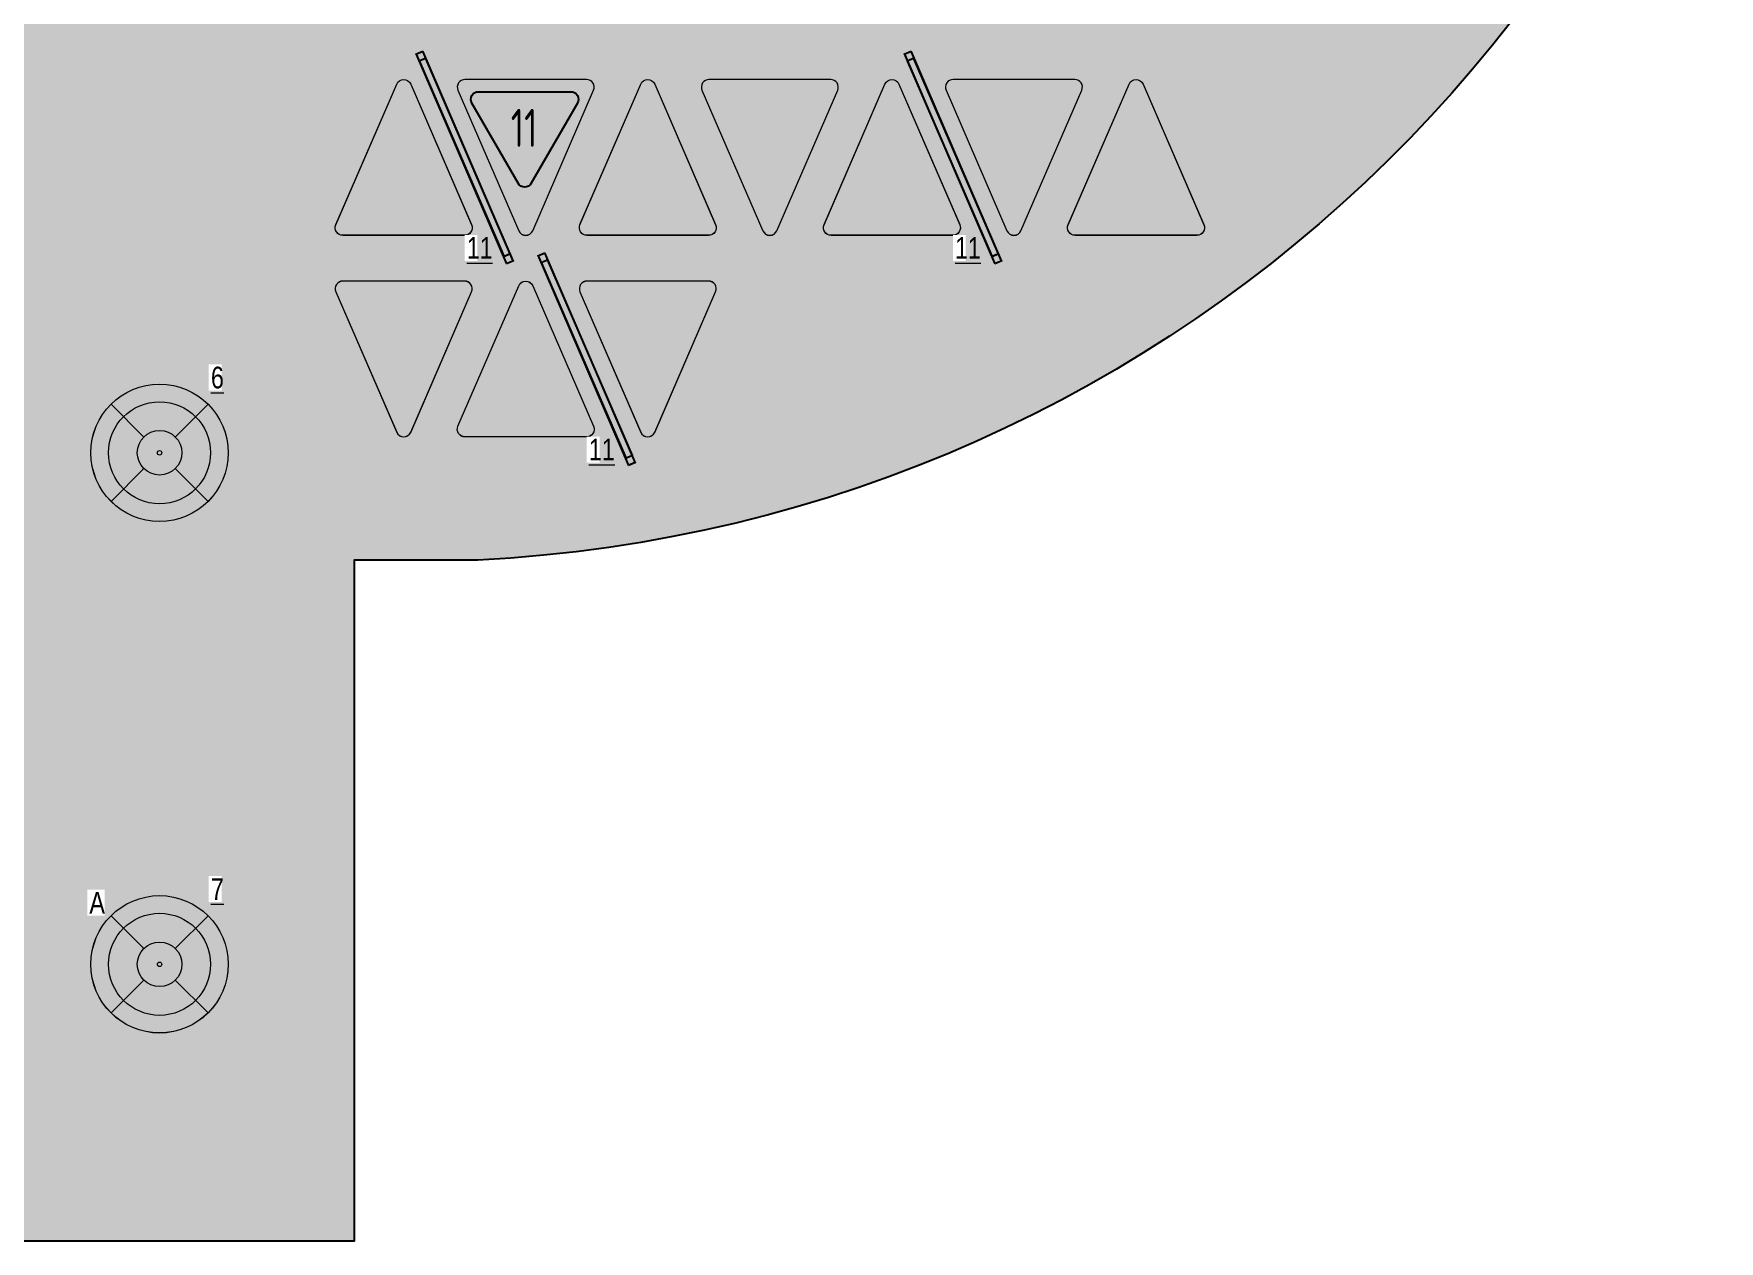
# Model space of a CAD drawing. Header units: millimetres. Extents: x -510890 to 418982, y -118257 to 141350.
# Drawn here: x -64646 to -53598, y 101907 to 109817 of the extents above; entities that cross this region are included whole.
import ezdxf

# ---------------------------------------------------------------- set-up
doc = ezdxf.new("R2010")
doc.units = ezdxf.units.MM
for name, color, linetype, lineweight in [('_ЭОМ_ОБЩ_Освещение_текст тип светильника', 172, 'Continuous', 50), ('_ЭОМ_светильник А', 1, 'Continuous', 35), ('_ЭОМ_светильник Р', 4, 'Continuous', 35), ('АР_Потолки_Штриховка', 252, 'Continuous', 0)]:
    doc.layers.add(name, color=color, linetype=linetype, lineweight=lineweight)
doc.layers.add('RAL 9010', color=7, linetype='Continuous')
doc.layers.add('X-ref Light', color=250, linetype='Continuous')
for name, color, linetype, lineweight, true_color in [('АР_Потолок_RAL 095 85 40', 7, 'Continuous', 5, 0xddc87a), ('АР_Потолок_RAL 100 70 20', 7, 'Continuous', 5, 0xb3ac85), ('АР_Потолок_Покраска', 7, 'Continuous', 5, 0x007399)]:
    doc.layers.add(name, color=color, linetype=linetype, lineweight=lineweight, true_color=true_color)
doc.layers.get('X-ref Light').off()
doc.styles.add('ISOCPEUR', font='isocpeur.ttf', dxfattribs={"height": 799.9999999999999})
doc.styles.add('ГОСТ', font='cad.shx', dxfattribs={"width": 0.8})

# ---------------------------------------------------------------- blocks, each defined once
blk = doc.blocks.new('A$C4757d704')
at = {"true_color": 0xf8f6b0, "transparency": 33554687}
h = blk.add_hatch(color=51, dxfattribs=at)
h.dxf.hatch_style = 1
h.paths.add_polyline_path([(213.8624240825741, 686.4852035840837), (131.8888672508434, 768.4587604158228, 0.198841386224367), (0.1738138333512325, 450.347627666637, 0.1989833504630757), (132.0626810841545, 132.06268108414), (213.8624240825695, 213.8624240825578, -0.1989123673796465), (115.9790415045762, 450.1738138333185, -0.1989123673796514)])
edge = h.paths.add_edge_path()
edge.add_arc((450.1738138333512, 450.1738138333185), 334.194772328775, 135.0000000000014, 180)
edge.add_arc((450.1738138333512, 450.1738138333185), 334.194772328775, 180, 224.9999999999975)
edge.add_line((213.8624240825695, 213.8624240825578), (346.9345847065837, 346.9345847065766))
edge.add_ellipse((450.1738138333512, 450.1738138333185), major_axis=(-146.0023180000051, 0), ratio=0.9999999999999303, start_angle=315.0000000000051, end_angle=404.9999999999949, ccw=False)
edge.add_line((346.9345847065838, 553.4130429600605), (213.8624240825741, 686.4852035840837))
edge = h.paths.add_edge_path()
edge.add_line((213.8624240825741, 686.4852035840837), (346.9345847065837, 553.4130429600605))
edge.add_ellipse((450.1738138333512, 450.1738138333185), major_axis=(-146.0023180000051, 0), ratio=0.9999999999999303, start_angle=225.000000000002, end_angle=315.0000000000051, ccw=False)
edge.add_line((553.4130429601197, 553.4130429600615), (686.4852035841284, 686.4852035840837))
edge.add_arc((450.1738138333512, 450.1738138333185), 334.1947723287751, 44.99999999999855, 135.0000000000014)
h.paths.add_polyline_path([(131.8888672508434, 768.4587604158228), (213.8624240825741, 686.4852035840837, -0.4142135623731099), (686.4852035841284, 686.4852035840837), (768.4587604158592, 768.4587604158228, 0.4143735626423198)])
h.paths.add_polyline_path([(768.4587604158592, 768.4587604158228), (686.4852035841284, 686.4852035840837, -0.1989123673796514), (784.3685861621262, 450.1738138333185, -0.1989123673796514), (686.4852035841284, 213.8624240825533), (768.2849465825407, 132.0626810841327, 0.1989833504630816), (900.1738138333512, 450.347627666637, 0.198841386224367)])
edge = h.paths.add_edge_path()
edge.add_line((686.4852035841284, 686.4852035840837), (553.4130429601175, 553.4130429600593))
edge.add_ellipse((450.1738138333512, 450.1738138333185), major_axis=(-146.0023180000051, 0), ratio=0.9999999999999303, start_angle=495.000000000005, end_angle=585.000000000002, ccw=False)
edge.add_line((553.4130429601188, 346.9345847065764), (686.4852035841284, 213.8624240825533))
edge.add_arc((450.1738138333512, 450.1738138333185), 334.194772328775, 315.0000000000014, 360)
edge.add_arc((450.1738138333513, 450.1738138333185), 334.194772328775, 0, 44.99999999999856)
edge = h.paths.add_edge_path()
edge.add_ellipse((450.1738138333512, 450.1738138333185), major_axis=(-146.0023180000051, 0), ratio=0.9999999999999303, start_angle=404.9999999999949, end_angle=495.000000000005, ccw=False)
edge.add_line((346.9345847065837, 346.9345847065765), (213.8624240825695, 213.8624240825578))
edge.add_arc((450.1738138333512, 450.1738138333185), 334.194772328775, 224.9999999999975, 315.0000000000014)
edge.add_line((686.4852035841284, 213.8624240825533), (553.4130429601188, 346.9345847065764))
h.paths.add_polyline_path([(768.2849465825407, 132.0626810841327), (686.4852035841284, 213.8624240825533, -0.4142135623731155), (213.8624240825695, 213.8624240825578), (132.0626810841545, 132.06268108414, 0.4140535802038305)])
edge = h.paths.add_edge_path()
edge.add_ellipse((450.1738138333512, 450.1738138333185), major_axis=(-146.0023180000051, 0), ratio=0.9999999999999303, start_angle=495.000000000005, end_angle=585.0000000000019)
edge.add_ellipse((450.1738138333512, 450.1738138333185), major_axis=(-146.0023180000051, 0), ratio=0.9999999999999303, start_angle=225.000000000002, end_angle=315.0000000000051)
edge.add_ellipse((450.1738138333512, 450.1738138333185), major_axis=(-146.0023180000051, 0), ratio=0.9999999999999303, start_angle=315.0000000000051, end_angle=404.9999999999948)
edge.add_ellipse((450.1738138333512, 450.1738138333185), major_axis=(-146.0023180000051, 0), ratio=0.9999999999999303, start_angle=404.9999999999948, end_angle=495.000000000005)
edge = h.paths.add_edge_path(flags=0)
edge.add_ellipse((450.1738138333512, 450.1738138333185), major_axis=(-14.60023180000948, 0), ratio=0.999999999998702, start_angle=0, end_angle=360)
edge = h.paths.add_edge_path(flags=16)
edge.add_ellipse((450.1738138333512, 450.1738138333185), major_axis=(-14.60023180000948, 0), ratio=0.999999999998702, start_angle=0, end_angle=360)
at = {"layer": 'АР_Потолки_Штриховка', "color": 18, "ltscale": 100, "true_color": 0x000000}
for points in [[(131.8528573591811, 768.4947703074849), (346.9345847065761, 553.4130429600682)], [(768.4947703075213, 768.4947703074849), (553.4130429601264, 553.4130429600682)], [(346.9345847065761, 346.9345847065688), (131.8528573591811, 131.8528573591666)], [(553.4130429601264, 346.9345847065688), (768.4947703075213, 131.852857359152)]]:
    blk.add_lwpolyline(points, dxfattribs=at)
for centre, radius in [((450.1738138333512, 450.347627666637), 450), ((450.1738138333512, 450.1738138333185), 334.194772328775)]:
    blk.add_circle(centre, radius, dxfattribs=at)
for major_axis, ratio, start_param, end_param in [((-146.0023180000051, 0), 0.9999999999999303, 3.926990816987276, 10.21017612416686), ((-146.0023180000051, 0), 0.9999999999999303, 3.926990816987276, 10.21017612416686), ((-14.60023180000948, 0), 0.999999999998702, 3.926990816987891, 10.21017612416748)]:
    blk.add_ellipse((450.1738138333512, 450.1738138333185), major_axis=major_axis, ratio=ratio, start_param=start_param, end_param=end_param, dxfattribs=at)
blk = doc.blocks.new('светильник школа коридор')
at = {"color": 0, "linetype": 'ByBlock', "lineweight": -2}
for points in [[(-318.3209564741701, 318.3209564741665), (-103.2392291267752, 103.2392291267497)], [(318.3209564741701, 318.3209564741665), (103.2392291267752, 103.2392291267497)], [(-103.2392291267752, -103.2392291267497), (-318.3209564741701, -318.3209564741519)], [(103.2392291267752, -103.2392291267497), (318.3209564741701, -318.3209564741665)]]:
    blk.add_lwpolyline(points, dxfattribs=at)
blk.add_circle((0, 0), 334.194772328775, dxfattribs=at)
for major_axis, ratio, start_param, end_param in [((-450.1738138333509, 0), 0.999999999999928, 3.926990816987278, 10.21017612416686), ((-146.0023180000051, 0), 0.9999999999999303, 3.926990816987276, 10.21017612416686), ((-146.0023180000051, 0), 0.9999999999999303, 3.926990816987276, 10.21017612416686), ((-14.60023180000948, 0), 0.999999999998702, 3.926990816987891, 10.21017612416748)]:
    blk.add_ellipse((0, 0), major_axis=major_axis, ratio=ratio, start_param=start_param, end_param=end_param, dxfattribs=at)
blk = doc.blocks.new('RVE-PLS5070-1500-P')
at = {"color": 0, "linetype": 'ByBlock', "lineweight": -2, "ltscale": 40}
for points in [[(750, -25), (-750, -25), (-750, 25), (750, 25)], [(745, -20), (-745, -20), (-745, 20), (745, 20)]]:
    blk.add_lwpolyline(points, close=True, dxfattribs=at)
blk = doc.blocks.new('A$Cf5012a0c')
at = {"layer": 'АР_Потолки_Штриховка', "color": 18, "lineweight": 18, "ltscale": 100, "true_color": 0x000000}
for points in [[(11221.35030366993, -7075.663588322175), (10664.88366510486, -5791.006088293565), (10619.00333025074, -5810.880565322412), (11175.4699688158, -7095.538065351022)], [(11214.77482225513, -7073.063002503884), (10662.28307916736, -5797.581569589151), (10625.57881166553, -5813.481151140702), (11178.0705547533, -7088.962584055436)], [(14421.35030366993, -7075.663588322175), (13864.88366510486, -5791.006088293565), (13819.00333025074, -5810.880565322412), (14375.4699688158, -7095.538065351022)], [(14414.77482225513, -7073.063002503884), (13862.28307916736, -5797.581569589151), (13825.57881166553, -5813.481151140702), (14378.0705547533, -7088.962584055436)], [(12021.35030366993, -8396.414127565396), (11464.88366510486, -7111.756627536786), (11419.00333025074, -7131.631104565633), (11975.4699688158, -8416.288604594243)], [(12014.77482225513, -8393.813541747106), (11462.28307916736, -7118.332108832372), (11425.57881166553, -7134.231690383924), (11978.0705547533, -8409.713123298658)]]:
    blk.add_lwpolyline(points, close=True, dxfattribs=at)
for points in [[(10964.90677549457, -6883.77286944486, -0.5396909000634912), (10919.02643968677, -6953.647346473706), (10121.32366373157, -6953.647346473706, -0.5396909000634947), (10075.44332887745, -6883.77286944486), (10474.29471685505, -5963.022330261243, -0.6566107861974896), (10566.05538751697, -5963.022330261243), (10964.90677549457, -6883.77286944486)], [(11764.90677549457, -6002.771284199727, 0.5396909000634912), (11719.02643968677, -5932.89680717088), (10921.32366373157, -5932.89680717088, 0.5396909000634947), (10875.44332887745, -6002.771284199727), (11274.29471685505, -6923.521823502553, 0.6566107861974896), (11366.05538751697, -6923.521823502553), (11764.90677549457, -6002.771284199727)], [(12564.90677549457, -6883.77286944486, -0.5396909000634912), (12519.02643968677, -6953.647346473706), (11721.32366373157, -6953.647346473706, -0.5396909000634947), (11675.44332887745, -6883.77286944486), (12074.29471685505, -5963.022330261243, -0.6566107861974896), (12166.05538751697, -5963.022330261243), (12564.90677549457, -6883.77286944486)], [(13364.90677549457, -6002.771284199727, 0.5396909000634912), (13319.02643968677, -5932.89680717088), (12521.32366373157, -5932.89680717088, 0.5396909000634947), (12475.44332887745, -6002.771284199727), (12874.29471685505, -6923.521823502553, 0.6566107861974896), (12966.05538751697, -6923.521823502553), (13364.90677549457, -6002.771284199727)], [(14164.90677549457, -6883.77286944486, -0.5396909000634912), (14119.02643968677, -6953.647346473706), (13321.32366373157, -6953.647346473706, -0.5396909000634947), (13275.44332887745, -6883.77286944486), (13674.29471685505, -5963.022330261243, -0.6566107861974896), (13766.05538751697, -5963.022330261243), (14164.90677549457, -6883.77286944486)], [(14964.90677549457, -6002.771284199727, 0.5396909000634912), (14919.02643968677, -5932.89680717088), (14121.32366373157, -5932.89680717088, 0.5396909000634947), (14075.44332887745, -6002.771284199727), (14474.29471685505, -6923.521823502553, 0.6566107861974896), (14566.05538751697, -6923.521823502553), (14964.90677549457, -6002.771284199727)], [(15764.90677549457, -6883.77286944486, -0.5396909000634912), (15719.02643968677, -6953.647346473706), (14921.32366373157, -6953.647346473706, -0.5396909000634947), (14875.44332887745, -6883.77286944486), (15274.29471685505, -5963.022330261243, -0.6566107861974896), (15366.05538751697, -5963.022330261243), (15764.90677549457, -6883.77286944486)], [(10964.90677549457, -7323.521823383344, 0.5396909000634912), (10919.02643968677, -7253.647346473706), (10121.32366373157, -7253.647346473706, 0.5396909000634947), (10075.44332887745, -7323.521823383344), (10474.29471685505, -8244.27236268617, 0.6566107861974896), (10566.05538751697, -8244.27236268617), (10964.90677549457, -7323.521823383344)], [(11764.90677549457, -8204.523408747686, -0.5396909000634912), (11719.02643968677, -8274.397885776532), (10921.32366373157, -8274.397885776532, -0.5396909000634947), (10875.44332887745, -8204.523408747686), (11274.29471685505, -7283.77286944486, -0.6566107861974896), (11366.05538751697, -7283.77286944486), (11764.90677549457, -8204.523408747686)], [(12564.90677549457, -7323.521823383344, 0.5396909000634912), (12519.02643968677, -7253.647346473706), (11721.32366373157, -7253.647346473706, 0.5396909000634947), (11675.44332887745, -7323.521823383344), (12074.29471685505, -8244.27236268617, 0.6566107861974896), (12166.05538751697, -8244.27236268617), (12564.90677549457, -7323.521823383344)]]:
    blk.add_lwpolyline(points, format="xyb", dxfattribs=at)
at = {"layer": '_ЭОМ_светильник Р', "color": 18, "lineweight": 18, "ltscale": 100, "true_color": 0x000000, "rotation": 293.3109098092323}
for p in [(10920.17681696033, -6443.272076822293), (14120.17681696033, -6443.272076822293), (11720.17681696033, -7764.022616065515)]:
    blk.add_blockref('RVE-PLS5070-1500-P', p, dxfattribs=at)
at = {"layer": '_ЭОМ_светильник Р', "color": 18, "lineweight": 18, "ltscale": 100, "true_color": 0x000000}
blk.add_blockref('светильник школа коридор', (8920.173813833331, -8378.021354094148), dxfattribs=at)
at = {"layer": 'X-ref Light', "color": 18, "linetype": 'ByBlock', "lineweight": 18, "ltscale": 40, "true_color": 0x000000}
for p in [(8470, -8828.195167927479), (8470, -12179.40370956511)]:
    blk.add_blockref('A$C4757d704', p, dxfattribs=at)
at = {"layer": '_ЭОМ_ОБЩ_Освещение_текст тип светильника', "color": 18, "lineweight": 18, "ltscale": 40, "true_color": 0x000000, "char_height": 142.1875, "width": 55.871829552576, "attachment_point": 1, "style": 'ГОСТ', "bg_fill": 3, "box_fill_scale": 1.1, "bg_fill_color": 256, "bg_fill_transparency": 0}
for s, insert in [('{\\L11}', (10933.89741448849, -6965.172184552182)), ('{\\L11}', (14133.89741448849, -6965.172184552182)), ('{\\L6}', (9256.830264539632, -7813.831801823399)), ('{\\L11}', (11733.89741448849, -8285.922723795404))]:
    blk.add_mtext(s, dxfattribs=dict(at, insert=insert))
at = {"layer": '_ЭОМ_светильник А', "color": 18, "lineweight": 18, "ltscale": 100, "true_color": 0x000000, "insert": (8460.386277720507, -11254.3885500711, 4.999999999999952e-09), "char_height": 142.1875, "width": 86.04374658316377, "attachment_point": 1, "style": 'ГОСТ', "bg_fill": 3, "box_fill_scale": 1.1, "bg_fill_color": 256, "bg_fill_transparency": 0}
blk.add_mtext('А', dxfattribs=at)
at = {"layer": '_ЭОМ_светильник А', "color": 18, "lineweight": 18, "ltscale": 100, "true_color": 0x000000}
blk.add_blockref('светильник школа коридор', (8920.173813833331, -11729.22989573178), dxfattribs=at)
at = {"layer": '_ЭОМ_ОБЩ_Освещение_текст тип светильника', "color": 18, "lineweight": 18, "ltscale": 40, "true_color": 0x000000, "insert": (9256.830264539632, -11165.04034346103), "char_height": 142.1875, "width": 55.871829552576, "attachment_point": 1, "style": 'ГОСТ', "bg_fill": 3, "box_fill_scale": 1.1, "bg_fill_color": 256, "bg_fill_transparency": 0}
blk.add_mtext('{\\L7}', dxfattribs=at)

msp = doc.modelspace()

# ---------------------------------------------------------------- hatches: boundary and pattern name
at = {"layer": 'RAL 9010', "ltscale": 100, "true_color": 0xe1be89}
h = msp.add_hatch(color=31, dxfattribs=at)
h.dxf.hatch_style = 1
h.paths.add_polyline_path([(-62174.93872545763, 109487.5547780518, 0.6566107861821062), (-62266.6993961187, 109487.5547780518), (-62665.55078418433, 108566.804238665, 0.5396909000704397), (-62619.67044902113, 108496.9297618384), (-61821.96767303203, 108496.9297618384, 0.539690900070439), (-61776.08733758154, 108566.8042391026)])
h = msp.add_hatch(color=31, dxfattribs=at)
h.dxf.hatch_style = 1
h.paths.add_polyline_path([(-59866.69939611963, 108527.0552848107, 0.6566107862158973), (-59774.93872545669, 108527.0552848107), (-59376.0873375806, 109447.8058238792, 0.5396909000551949), (-59421.96767303203, 109517.6803011412), (-60219.67044902113, 109517.6803011412, 0.5396909000551949), (-60265.55078418527, 109447.8058243168)])
h = msp.add_hatch(color=31, dxfattribs=at)
h.dxf.hatch_style = 1
h.paths.add_polyline_path([(-57374.93872545763, 109487.5547780518, 0.6566107861821062), (-57466.6993961187, 109487.5547780518), (-57865.55078418433, 108566.804238665, 0.5396909000704397), (-57819.67044902113, 108496.9297618384), (-57021.96767303203, 108496.9297618384, 0.539690900070439), (-56976.08733758154, 108566.8042391026)])
h = msp.add_hatch(color=31, dxfattribs=at)
h.dxf.hatch_style = 1
h.paths.add_polyline_path([(-61374.93872545669, 108166.8042388661, 0.6566107862158973), (-61466.69939611963, 108166.8042388661), (-61865.55078418527, 107246.05369936, 0.5396909000551949), (-61819.67044902113, 107176.1792225356), (-61021.96767303203, 107176.1792225356, 0.5396909000551945), (-60976.0873375806, 107246.0536997976)])
at = {"layer": 'АР_Потолки_Штриховка', "ltscale": 100, "true_color": 0xf8f6b0}
h = msp.add_hatch(color=51, dxfattribs=at)
h.dxf.hatch_style = 1
h.paths.add_polyline_path([(-61526.23800943852, 108377.5059971923), (-62078.71103380681, 109652.9955387229), (-62115.41530130864, 109637.0959571714), (-61562.94227694035, 108361.6064155216)])
h = msp.add_hatch(color=51, dxfattribs=at)
h.dxf.hatch_style = 1
h.paths.add_polyline_path([(-58326.23800943852, 108377.5059971923), (-58878.71103380681, 109652.9955387229), (-58915.41530130864, 109637.0959571714), (-58362.94227694035, 108361.6064155216)])
h = msp.add_hatch(color=51, dxfattribs=at)
h.dxf.hatch_style = 1
h.paths.add_polyline_path([(-60726.23800943852, 107056.7554579491), (-61278.71103380681, 108332.2449994797), (-61315.41530130864, 108316.3454179282), (-60762.94227694035, 107040.8558762784)])
at = {"layer": 'АР_Потолок_RAL 095 85 40', "transparency": 33554687}
h = msp.add_hatch(color=256, dxfattribs=at)
h.dxf.hatch_style = 1
h.paths.add_polyline_path([(-60574.93872545763, 109487.5547780518, 0.6566107861821062), (-60666.6993961187, 109487.5547780518), (-61065.55078418433, 108566.804238665, 0.5396909000704397), (-61019.67044902113, 108496.9297618384), (-60221.96767303203, 108496.9297618384, 0.539690900070439), (-60176.08733758154, 108566.8042391026)])
h = msp.add_hatch(color=256, dxfattribs=at)
h.dxf.hatch_style = 1
h.paths.add_polyline_path([(-57776.0873375806, 109447.8058238792, 0.539690900055195), (-57821.96767303203, 109517.6803011412), (-58619.67044902113, 109517.6803011412, 0.5396909000551948), (-58665.55078418527, 109447.8058243168), (-58266.69939611963, 108527.0552848107, 0.6566107862158973), (-58174.93872545669, 108527.0552848107)])
h = msp.add_hatch(color=256, dxfattribs=at)
h.dxf.hatch_style = 1
h.paths.add_polyline_path([(-62266.69939611963, 107206.3047456271, 0.6566107862158973), (-62174.93872545669, 107206.3047456271), (-61776.08733759615, 108127.0552846597, 0.5396909000551943), (-61821.96767299289, 108196.9297618384), (-62619.67044906027, 108196.9297618384, 0.5396909000551955), (-62665.55078416971, 108127.0552850972)])
at = {"layer": 'АР_Потолок_RAL 100 70 20', "transparency": 33554687}
h = msp.add_hatch(color=256, dxfattribs=at)
h.dxf.hatch_style = 1
h.paths.add_polyline_path([(-60976.0873375806, 109447.8058238792, 0.539690900055195), (-61021.96767303203, 109517.6803011412), (-61819.67044902113, 109517.6803011412, 0.5396909000551948), (-61865.55078418527, 109447.8058243168), (-61466.69939611963, 108527.0552848107, 0.6566107862158973), (-61374.93872545669, 108527.0552848107)])
h = msp.add_hatch(color=256, dxfattribs=at)
h.dxf.hatch_style = 1
h.paths.add_polyline_path([(-58974.93872545763, 109487.5547780518, 0.6566107861821062), (-59066.6993961187, 109487.5547780518), (-59465.55078418433, 108566.804238665, 0.5396909000704397), (-59419.67044902113, 108496.9297618384), (-58621.96767303203, 108496.9297618384, 0.539690900070439), (-58576.08733758154, 108566.8042391026)])
h = msp.add_hatch(color=256, dxfattribs=at)
h.dxf.hatch_style = 1
h.paths.add_polyline_path([(-61019.67044906027, 108196.9297618384, 0.5396909000551953), (-61065.55078416971, 108127.0552850972), (-60666.69939611963, 107206.3047456271, 0.6566107862158973), (-60574.93872545669, 107206.3047456271), (-60176.08733759615, 108127.0552846597, 0.5396909000551949), (-60221.96767299289, 108196.9297618384)])
at = {"layer": 'АР_Потолок_Покраска'}
h = msp.add_hatch(dxfattribs=at)
h.set_pattern_fill('CROSS', color=256, scale=25)
h.set_pattern_definition([(0, (0, 0), (158.75, 158.75), [79.375, -238.125]), (90, (39.6875, -39.6875), (-158.75, 158.75), [79.375, -238.125])])
h.paths.add_polyline_path([(-59095.75909551562, 112400.6824583648), (-59495.75909551562, 112400.6824583648), (-59495.75909551556, 112800.6824583648), (-59095.75909551565, 112800.6824583648)], flags=16)
edge = h.paths.add_edge_path()
edge.add_line((-75318.65711988448, 112800.6872824757), (-75318.65621402282, 118400.7051538053))
edge.add_line((-75318.65621402282, 118400.7051538053), (-52975.75909551542, 118400.6824583647))
edge.add_line((-52975.75909551542, 118400.6824583647), (-52975.75909551553, 124800.6824583525))
edge.add_line((-52975.75909551553, 124800.6824583525), (-53495.75909551539, 124800.6824583525))
edge.add_line((-53495.75909551539, 124800.6824583525), (-53495.75909551539, 124520.6824583525))
edge.add_line((-53495.75909551539, 124520.6824583525), (-59095.75909551562, 124520.6824583525))
edge.add_line((-59095.75909551562, 124520.6824583525), (-59095.75909551562, 127350.6824583525))
edge.add_line((-59095.75909551562, 127350.6824583525), (-49605.75909737786, 127350.6824583523))
edge.add_line((-49605.75909737786, 127350.6824583523), (-49605.75910657821, 124550.6824583525))
edge.add_line((-49605.75910657821, 124550.6824583525), (-47965.75909551531, 124550.6824583525))
edge.add_line((-47965.75909551531, 124550.6824583525), (-47965.7590955153, 121815.5996680575))
edge.add_line((-47965.7590955153, 121815.5996680575), (-47215.87982837165, 121815.5996680575))
edge.add_line((-47215.87982837165, 121815.5996680575), (-47215.80883499044, 118800.6824583525))
edge.add_line((-47215.80883499044, 118800.6824583525), (-47495.75909551527, 118800.6824583525))
edge.add_line((-47495.75909551527, 118800.6824583525), (-47495.75909551527, 118400.6824583525))
edge.add_line((-47495.75909551527, 118400.6824583525), (-47215.7590955153, 118400.6824583648))
edge.add_line((-47215.7590955153, 118400.6824583648), (-47215.7590955153, 115850.6824583648))
edge.add_line((-47215.7590955153, 115850.6824583648), (-53060.75909551539, 115850.6824583603))
edge.add_line((-53060.75909551539, 115850.6824583603), (-53060.75909551102, 114910.6824584058))
edge.add_arc((-62185.86614970997, 115502.5789154782), 9144.283469276654, 272.8206375194019, 356.28873106615686, ccw=False)
edge.add_line((-61735.88026475391, 106369.3739539203), (-62545.88026494134, 106369.3739539417))
edge.add_line((-62545.88026494134, 106369.3739539417), (-62545.88150275615, 101906.5583957726))
edge.add_line((-62545.88150275615, 101906.5583957726), (-65095.75909551617, 101906.5583957727))
edge.add_line((-65095.75909551617, 101906.5583957727), (-65095.75909551579, 112800.6824583525))
edge.add_line((-65095.75909551579, 112800.6824583525), (-75318.65711988448, 112800.6872824757))

# ---------------------------------------------------------------- linework, layer by layer
for points in [[(-75318.65621402282, 118400.7051538053), (-52975.75909551542, 118400.6824583647), (-52975.75909551553, 124800.6824583525), (-53495.75909551539, 124800.6824583525), (-53495.75909551539, 124520.6824583525), (-59095.75909551562, 124520.6824583525), (-59095.75909551562, 127350.6824583525), (-49605.75909737786, 127350.6824583523), (-49605.75910657821, 124550.6824583525), (-47965.75909551531, 124550.6824583525), (-47965.7590955153, 121815.5996680575), (-47215.87982837165, 121815.5996680575), (-47215.80883499044, 118800.6824583525), (-47495.75909551527, 118800.6824583525), (-47495.75909551527, 118400.6824583525), (-47215.7590955153, 118400.6824583648), (-47215.7590955153, 115850.6824583648), (-53060.75909551539, 115850.6824583603), (-53060.75909551102, 114910.6824584058, -0.3812035354375316), (-61735.88026475391, 106369.3739539203), (-62545.88026494134, 106369.3739539417), (-62545.88150275615, 101906.5583957726), (-65095.75909551617, 101906.5583957727)], [(-61730.96299019877, 109437.3507731706), (-61124.74504891459, 109437.3507731706, -0.5773494962845065), (-61081.44380036418, 109362.3510105163), (-61384.5526842219, 108837.351022318, -0.5773541042744643), (-61471.15551224772, 108837.351022318), (-61774.26417485301, 109362.3506249934, -0.5773491286020777), (-61730.96299019877, 109437.3507731706, -1.710881644036777e-06)]]:
    msp.add_lwpolyline(points, format="xyb")
at = {"layer": 'АР_Потолки_Штриховка', "color": 18, "ltscale": 100, "true_color": 0x000000}
for points in [[(-61519.64380930425, 108374.9135199899), (-62076.11044786931, 109659.5710200185), (-62121.99078272343, 109639.6965429897), (-61565.52414415837, 108355.0390429611)], [(-61526.21929071904, 108377.5141058082), (-62078.71103380681, 109652.9955387229), (-62115.41530130864, 109637.0959571714), (-61562.92355822087, 108361.6145242567)], [(-58319.64380930425, 108374.9135199899), (-58876.11044786931, 109659.5710200185), (-58921.99078272343, 109639.6965429897), (-58365.52414415837, 108355.0390429611)], [(-58326.21929071904, 108377.5141058082), (-58878.71103380681, 109652.9955387229), (-58915.41530130864, 109637.0959571714), (-58362.92355822087, 108361.6145242567)], [(-60719.64380930425, 107054.1629807467), (-61276.11044786931, 108338.8204807753), (-61321.99078272343, 108318.9460037465), (-60765.52414415837, 107034.2885037178)], [(-60726.21929071904, 107056.763566565), (-61278.71103380681, 108332.2449994797), (-61315.41530130864, 108316.3454179282), (-60762.92355822087, 107040.8639850134)]]:
    msp.add_lwpolyline(points, close=True, dxfattribs=at)
for points in [[(-61776.0873374796, 108566.8042388672, -0.5396909000634912), (-61821.9676732874, 108496.9297618384), (-62619.6704492426, 108496.9297618384, -0.5396909000634947), (-62665.55078409673, 108566.8042388672), (-62266.69939611913, 109487.5547780508, -0.6566107861974896), (-62174.9387254572, 109487.5547780508), (-61776.0873374796, 108566.8042388672)], [(-60976.0873374796, 109447.8058241124, 0.5396909000634912), (-61021.9676732874, 109517.6803011412), (-61819.6704492426, 109517.6803011412, 0.5396909000634947), (-61865.55078409673, 109447.8058241124), (-61466.69939611913, 108527.0552848095, 0.6566107861974896), (-61374.9387254572, 108527.0552848095), (-60976.0873374796, 109447.8058241124)], [(-60176.0873374796, 108566.8042388672, -0.5396909000634912), (-60221.9676732874, 108496.9297618384), (-61019.6704492426, 108496.9297618384, -0.5396909000634947), (-61065.55078409673, 108566.8042388672), (-60666.69939611913, 109487.5547780508, -0.6566107861974896), (-60574.9387254572, 109487.5547780508), (-60176.0873374796, 108566.8042388672)], [(-59376.0873374796, 109447.8058241124, 0.5396909000634912), (-59421.9676732874, 109517.6803011412), (-60219.6704492426, 109517.6803011412, 0.5396909000634947), (-60265.55078409673, 109447.8058241124), (-59866.69939611913, 108527.0552848095, 0.6566107861974896), (-59774.9387254572, 108527.0552848095), (-59376.0873374796, 109447.8058241124)], [(-58576.0873374796, 108566.8042388672, -0.5396909000634912), (-58621.9676732874, 108496.9297618384), (-59419.6704492426, 108496.9297618384, -0.5396909000634947), (-59465.55078409673, 108566.8042388672), (-59066.69939611913, 109487.5547780508, -0.6566107861974896), (-58974.9387254572, 109487.5547780508), (-58576.0873374796, 108566.8042388672)], [(-57776.0873374796, 109447.8058241124, 0.5396909000634912), (-57821.9676732874, 109517.6803011412), (-58619.6704492426, 109517.6803011412, 0.5396909000634947), (-58665.55078409673, 109447.8058241124), (-58266.69939611913, 108527.0552848095, 0.6566107861974896), (-58174.9387254572, 108527.0552848095), (-57776.0873374796, 109447.8058241124)], [(-56976.0873374796, 108566.8042388672, -0.5396909000634912), (-57021.9676732874, 108496.9297618384), (-57819.6704492426, 108496.9297618384, -0.5396909000634947), (-57865.55078409673, 108566.8042388672), (-57466.69939611913, 109487.5547780508, -0.6566107861974896), (-57374.9387254572, 109487.5547780508), (-56976.0873374796, 108566.8042388672)], [(-61776.0873374796, 108127.0552849287, 0.5396909000634912), (-61821.9676732874, 108196.9297618384), (-62619.6704492426, 108196.9297618384, 0.5396909000634947), (-62665.55078409673, 108127.0552849287), (-62266.69939611913, 107206.3047456259, 0.6566107861974896), (-62174.9387254572, 107206.3047456259), (-61776.0873374796, 108127.0552849287)], [(-60976.0873374796, 107246.0536995644, -0.5396909000634912), (-61021.9676732874, 107176.1792225356), (-61819.6704492426, 107176.1792225356, -0.5396909000634947), (-61865.55078409673, 107246.0536995644), (-61466.69939611913, 108166.8042388672, -0.6566107861974896), (-61374.9387254572, 108166.8042388672), (-60976.0873374796, 107246.0536995644)], [(-60176.0873374796, 108127.0552849287, 0.5396909000634912), (-60221.9676732874, 108196.9297618384), (-61019.6704492426, 108196.9297618384, 0.5396909000634947), (-61065.55078409673, 108127.0552849287), (-60666.69939611913, 107206.3047456259, 0.6566107861974896), (-60574.9387254572, 107206.3047456259), (-60176.0873374796, 108127.0552849287)]]:
    msp.add_lwpolyline(points, format="xyb", dxfattribs=at)

# ---------------------------------------------------------------- block references
at = {"layer": 'X-ref Light', "linetype": 'ByBlock', "ltscale": 40}
for p in [(-64270.99411297422, 106621.883019617), (-64270.99411297423, 103270.6744779793)]:
    msp.add_blockref('A$C4757d704', p, dxfattribs=at)

# ---------------------------------------------------------------- texts
at = {"insert": (-61518.89657822673, 109325.2687376291), "char_height": 250, "width": 294.3337657886732, "attachment_point": 1, "style": 'ISOCPEUR'}
msp.add_mtext('{\\W0.7;11}', dxfattribs=at)

# ---------------------------------------------------------------- next in the draw order: block references
at = {"layer": 'X-ref Light', "color": 18, "lineweight": 30, "true_color": 0x000000}
msp.add_blockref('A$Cf5012a0c', (-72740.99411297434, 115450.0781875445), dxfattribs=at)

doc.saveas('drawing.dxf')
